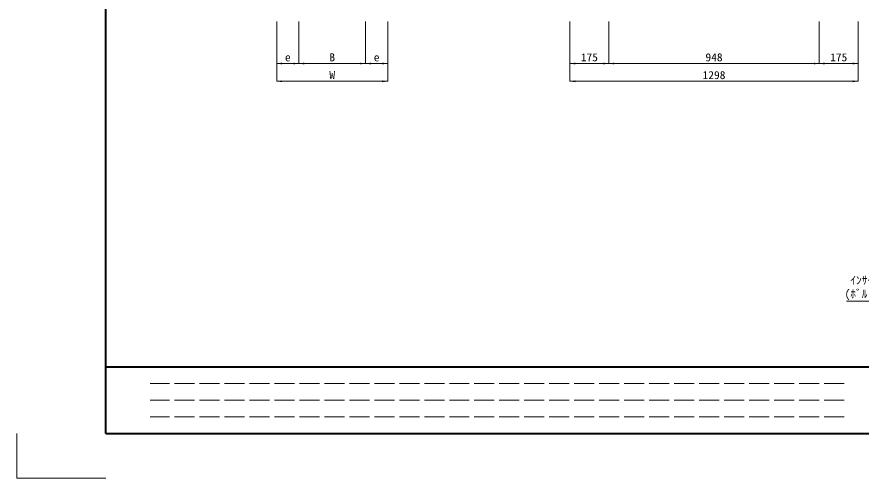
# Model space of a CAD drawing. Units: millimetres at full size. Extents: x 64173 to 81200, y -117893 to -111285.
# Drawn here: x 64173 to 67974, y -117893 to -115818 of the extents above; entities that cross this region are included whole.
import ezdxf
from ezdxf.enums import TextEntityAlignment as Align

# ---------------------------------------------------------------- set-up
doc = ezdxf.new("R2010")
doc.units = ezdxf.units.MM
doc.header["$LTSCALE"] = 15
doc.linetypes.add('DASHED', pattern=[7.5, 6, -1.5])
for name, color, linetype, lineweight in [('Defpoints_2', 8, 'Continuous', 0), ('図枠', 7, 'Continuous', 5), ('寸法線', 7, 'Continuous', 13), ('引出線', 4, 'Continuous', 13)]:
    doc.layers.add(name, color=color, linetype=linetype, lineweight=lineweight)
doc.styles.add('ＭＳ 明朝', font='')
doc.styles.get('ＭＳ 明朝').set_extended_font_data('MS Mincho')

# ---------------------------------------------------------------- blocks, each defined once
blk = doc.blocks.new('filled_arrow')
at = {"color": 0, "linetype": 'Continuous', "lineweight": -2}
blk.add_solid([(7.5, 1.25), (0, 0), (7.5, -1.25)], dxfattribs=at)

msp = doc.modelspace()

# ---------------------------------------------------------------- linework, layer by layer
at = {"layer": 'Defpoints_2', "color": 7, "lineweight": 13}
for p, q in [((64172.56, -117692.55), (64172.56, -117892.55)), ((64172.56, -117692.55), (64172.56, -117892.55)), ((64172.56, -117892.55), (64572.56, -117892.55)), ((64172.56, -117892.55), (64572.56, -117892.55))]:
    msp.add_line(p, q, dxfattribs=at)
at = {"layer": '図枠', "lineweight": 40}
for p, q in [((64572.56, -117692.55), (64572.56, -112152.55)), ((64572.56, -117692.55), (64572.56, -112152.55)), ((64572.56, -117392.55), (72372.56, -117392.55)), ((64572.56, -117692.55), (72372.56, -117692.55))]:
    msp.add_line(p, q, dxfattribs=at)
at = {"layer": '図枠', "linetype": 'DASHED', "lineweight": 9}
for p, q in [((67897.56, -117467.55), (64772.56, -117467.55)), ((67897.56, -117542.55), (64772.56, -117542.55)), ((67897.56, -117617.55), (64772.56, -117617.55))]:
    msp.add_line(p, q, dxfattribs=at)
at = {"layer": '寸法線'}
for p, q in [((65342.53, -115837.57), (65342.53, -116027.33)), ((65342.53, -115837.57), (65342.53, -116107.33)), ((65442.53, -115837.57), (65442.53, -116027.33)), ((65442.53, -115837.57), (65442.53, -116027.33)), ((65742.53, -115837.57), (65742.53, -116027.33)), ((65742.53, -115837.57), (65742.53, -116027.33)), ((65842.53, -115837.57), (65842.53, -116027.33)), ((65842.53, -115837.57), (65842.53, -116107.33)), ((66663.04, -115837.57), (66663.04, -116027.33)), ((66663.04, -115837.57), (66663.04, -116107.33)), ((66838.04, -115837.57), (66838.04, -116027.33)), ((66838.04, -115837.57), (66838.04, -116027.33)), ((67786.04, -115837.57), (67786.04, -116027.33)), ((67786.04, -115837.57), (67786.04, -116027.33)), ((67961.04, -115837.57), (67961.04, -116027.33)), ((67961.04, -115837.57), (67961.04, -116107.33)), ((65342.53, -116027.33), (65442.53, -116027.33)), ((65442.53, -116027.33), (65742.53, -116027.33)), ((65742.53, -116027.33), (65842.53, -116027.33)), ((66663.04, -116027.33), (66838.04, -116027.33)), ((66838.04, -116027.33), (67786.04, -116027.33)), ((67786.04, -116027.33), (67961.04, -116027.33)), ((65342.53, -116107.33), (65842.53, -116107.33)), ((66663.04, -116107.33), (67961.04, -116107.33))]:
    msp.add_line(p, q, dxfattribs=at)
at = {"layer": '引出線'}
msp.add_lwpolyline([(68274.07, -116858.33), (68274.07, -117096.91), (67908.27, -117096.91)], dxfattribs=at)

# ---------------------------------------------------------------- block references
at = {"layer": '寸法線', "xscale": 3.2, "yscale": 3.2}
for p in [(65342.53, -116027.33), (65442.53, -116027.33), (65742.53, -116027.33), (66663.04, -116027.33), (66838.04, -116027.33), (67786.04, -116027.33), (65342.53, -116107.33), (66663.04, -116107.33)]:
    msp.add_blockref('filled_arrow', p, dxfattribs=at)
at = {"layer": '寸法線', "xscale": 3.2, "yscale": 3.2, "rotation": 180}
for p in [(65442.53, -116027.33), (65742.53, -116027.33), (65842.53, -116027.33), (66838.04, -116027.33), (67786.04, -116027.33), (67961.04, -116027.33), (65842.53, -116107.33), (67961.04, -116107.33)]:
    msp.add_blockref('filled_arrow', p, dxfattribs=at)

# ---------------------------------------------------------------- texts
at = {"layer": '寸法線', "style": 'ＭＳ 明朝', "width": 1.05}
for s, p in [('e', (65392.53, -115999.33)), ('B', (65592.53, -115999.33)), ('e', (65792.53, -115999.33)), ('175', (66750.54, -115999.33)), ('948', (67312.04, -115999.33)), ('175', (67873.54, -115999.33)), ('W', (65592.53, -116079.33)), ('1298', (67312.04, -116079.33))]:
    msp.add_text(s, height=36.03, dxfattribs=at).set_placement(p, align=Align.MIDDLE_CENTER)
at = {"layer": '引出線', "style": 'ＭＳ 明朝', "width": 1.05}
for s, p in [('ｲﾝｻｰﾄ M12-30', (67925.65, -117031.53)), ('(ﾎﾞﾙﾄ M12×25)', (67899.73, -117092.55))]:
    msp.add_text(s, height=36.03, dxfattribs=at).set_placement(p, align=Align.BOTTOM_LEFT)

doc.saveas('drawing.dxf')
